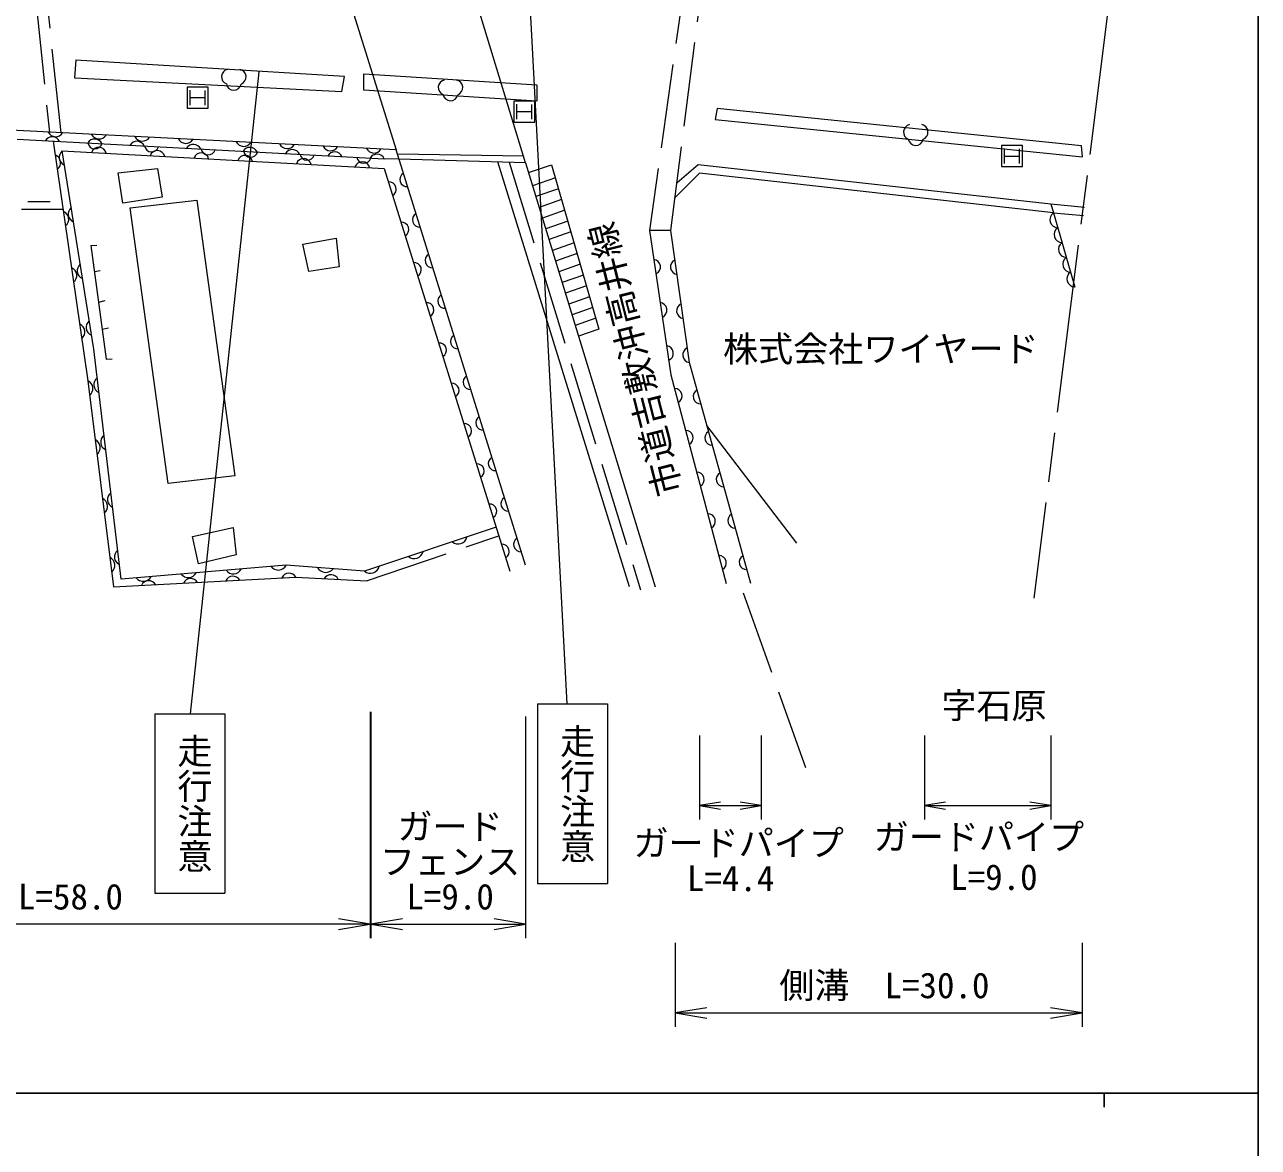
# Model space of a CAD drawing. Units: millimetres, scale not verified. Extents: x 40000 to 680000, y 20000 to 380000.
# Drawn here: x 491037 to 579000, y 201132 to 281147 of the extents above; entities that cross this region are included whole.
import ezdxf
from ezdxf.enums import TextEntityAlignment as Align

# ---------------------------------------------------------------- set-up
doc = ezdxf.new("R2010")
doc.units = ezdxf.units.MM
doc.header["$LTSCALE"] = 1000
doc.linetypes.add('CHAIN', pattern=[18.5, 12, -1.5, 3.5, -1.5])
doc.linetypes.add('DASHED', pattern=[7.5, 6, -1.5])
for name, color, linetype, lineweight in [('M-BGD', 7, 'Continuous', 13), ('M-BGD-EXST', 7, 'Continuous', 13), ('M-BMK', 2, 'CHAIN', 13), ('M-STR-HTXT', 7, 'Continuous', 13), ('M-STR-STR1', 1, 'Continuous', 13), ('M-STR-STRC', 7, 'Continuous', 13), ('M-TTL-BAND', 7, 'Continuous', 25)]:
    doc.layers.add(name, color=color, linetype=linetype, lineweight=lineweight)
doc.layers.add('M-BMK-HTXT', color=7, linetype='Continuous')
doc.styles.add('@ＭＳ ゴシック', font='')
doc.styles.add('ＭＳ ゴシック', font='')
doc.styles.get('@ＭＳ ゴシック').set_extended_font_data('@MS Gothic')
doc.styles.get('ＭＳ ゴシック').set_extended_font_data('MS Gothic')

# ---------------------------------------------------------------- blocks, each defined once
blk = doc.blocks.new('open_arrow')
at = {"color": 0, "linetype": 'Continuous', "lineweight": -2}
blk.add_lwpolyline([(7.5, 1.25), (0, 0), (7.5, -1.25)], dxfattribs=at)

msp = doc.modelspace()

# ---------------------------------------------------------------- linework, layer by layer
at = {"layer": 'M-BGD', "linetype": 'DASHED'}
for p, q in [((488774, 312725), (492799, 273484)), ((493641, 273441), (489479, 312725)), ((541444, 308018), (535589, 266477)), ((537119, 266477), (542149, 306057)), ((525584, 271343), (534946, 240861)), ((564204, 268387), (566595, 268150)), ((564394, 267726), (566523, 267546)), ((502996, 244668), (505911, 245316)), ((503428, 242725), (502996, 244668)), ((505911, 245316), (506127, 243372)), ((515416, 241497), (524844, 244726)), ((506127, 243372), (503428, 242725)), ((542262, 240657), (546710, 228204))]:
    msp.add_line(p, q, dxfattribs=at)
at = {"layer": 'M-BGD'}
for p, q in [((494694, 278612), (494597, 277348)), ((513851, 277445), (494694, 278612)), ((494597, 277348), (513657, 276375)), ((513657, 276375), (513851, 277445)), ((515212, 277639), (527562, 276862)), ((515212, 276473), (515212, 277639)), ((527562, 275695), (515212, 276473)), ((527562, 276862), (527562, 275695)), ((540423, 275182), (540279, 274389)), ((566386, 272514), (540423, 275182)), ((517530, 272215), (488583, 273700)), ((540279, 274389), (566458, 271721)), ((490501, 272990), (516675, 271591)), ((493080, 272852), (495540, 255774)), ((495960, 258013), (493720, 272151)), ((493720, 272151), (516675, 270891)), ((526753, 242616), (517530, 272215)), ((566458, 271721), (566386, 272514)), ((517733, 271561), (516675, 271591)), ((534172, 241077), (524781, 271366)), ((526753, 271311), (535992, 241077)), ((526964, 270621), (528609, 271152)), ((528609, 271152), (531988, 259450)), ((537553, 269887), (539062, 271170)), ((539062, 271170), (564204, 268387)), ((497706, 270579), (500513, 270903)), ((498030, 268420), (497706, 270579)), ((500513, 270903), (500837, 268852)), ((516675, 270891), (525634, 242197)), ((528875, 270228), (527258, 269658)), ((539161, 270574), (537418, 268831)), ((564394, 267726), (539161, 270574)), ((529098, 269458), (527492, 268892)), ((491257, 268540), (492862, 268540)), ((500837, 268852), (498030, 268420)), ((498569, 268096), (503320, 268636)), ((503320, 268636), (506019, 248986)), ((529320, 268689), (527726, 268126)), ((564204, 268387), (564394, 267726)), ((493811, 267969), (490817, 267969)), ((501268, 248447), (498569, 268096)), ((529542, 267919), (527960, 267360)), ((564394, 267726), (565913, 262450)), ((529765, 267149), (528194, 266595)), ((510877, 265505), (513252, 265937)), ((513252, 265937), (513468, 263885)), ((529987, 266379), (528428, 265829)), ((535589, 266477), (537119, 256199)), ((537119, 266477), (535589, 266477)), ((538431, 257074), (537119, 266477)), ((495762, 265397), (496194, 265436)), ((495762, 265397), (496842, 257300)), ((511309, 263561), (510877, 265505)), ((530209, 265609), (528662, 265063)), ((530432, 264839), (528896, 264297)), ((530654, 264069), (529130, 263531)), ((496009, 263550), (496411, 263617)), ((513468, 263885), (511309, 263561)), ((530876, 263299), (529364, 262766)), ((531099, 262529), (529598, 262000)), ((496757, 261453), (496303, 261339)), ((531321, 261759), (529832, 261234)), ((531543, 260990), (530066, 260468)), ((497017, 259505), (496559, 259419)), ((531766, 260220), (530300, 259703)), ((531988, 259450), (530534, 258937)), ((497919, 241637), (495960, 258013)), ((496842, 257300), (497276, 257340)), ((542805, 241329), (538431, 257074)), ((537119, 256199), (541055, 241329)), ((495540, 255774), (497359, 241077)), ((546093, 244200), (539683, 252568)), ((506019, 248986), (501268, 248447)), ((524657, 245324), (515276, 242197)), ((509677, 242616), (497919, 241637)), ((515276, 242197), (509677, 242616)), ((497359, 241077), (510377, 241777)), ((510377, 241777), (515416, 241497))]:
    msp.add_line(p, q, dxfattribs=at)
for centre, radius, start, end in [((493003, 272583), 574, 25.42145, 148.45649), ((493242, 273756), 595, 206.77709, 327.35156), ((496023, 272421), 574, 25.42145, 148.45649), ((496056, 272812), 519, 190.19587, 343.68207), ((496338, 273597), 595, 206.77709, 327.35156), ((499043, 272260), 574, 25.42145, 148.45649), ((499433, 273439), 595, 206.77709, 327.35156), ((502529, 273280), 595, 206.77709, 327.35156), ((506656, 273068), 595, 206.77709, 327.35156), ((493021, 271306), 579, 307.01604, 69.37249), ((494082, 271690), 586, 128.18774, 249.81577), ((496321, 271866), 541, 11.98692, 161.73082), ((500092, 272597), 519, 190.19587, 343.68207), ((500495, 271637), 541, 11.98692, 161.73082), ((503070, 272044), 574, 25.42145, 148.45649), ((503625, 271466), 541, 11.98692, 161.73082), ((504128, 272381), 519, 190.19587, 343.68207), ((506755, 271294), 541, 11.98692, 161.73082), ((507097, 271829), 574, 25.42145, 148.45649), ((507155, 272219), 519, 190.19587, 343.68207), ((509752, 272910), 595, 206.77709, 327.35156), ((510117, 271667), 574, 25.42145, 148.45649), ((511190, 272003), 519, 190.19587, 343.68207), ((512848, 272751), 595, 206.77709, 327.35156), ((513137, 271506), 574, 25.42145, 148.45649), ((515943, 272592), 595, 206.77709, 327.35156), ((516157, 271344), 574, 25.42145, 148.45649), ((510929, 271065), 541, 11.98692, 161.73082), ((515103, 270836), 541, 11.98692, 161.73082), ((515226, 271787), 519, 190.19587, 343.68207), ((518306, 270123), 518, 120.52365, 274.09333), ((517015, 269422), 514, 300.13027, 94.54595), ((493600, 267287), 579, 307.01604, 69.37249), ((494722, 267651), 586, 128.18774, 249.81577), ((519207, 267231), 518, 120.52365, 274.09333), ((564716, 267248), 577, 123.91037, 268.2096), ((517911, 266553), 514, 300.13027, 94.54595), ((565020, 266192), 577, 123.91037, 268.2096), ((520108, 264340), 518, 120.52365, 274.09333), ((565324, 265137), 577, 123.91037, 268.2096), ((495362, 263612), 586, 128.18774, 249.81577), ((518806, 263683), 514, 300.13027, 94.54595), ((535835, 263887), 537, 293.28639, 83.6559), ((537630, 263886), 548, 113.59264, 262.29431), ((565628, 264082), 577, 123.91037, 268.2096), ((494178, 263269), 579, 307.01604, 69.37249), ((565931, 263027), 577, 123.91037, 268.2096), ((519702, 260814), 514, 300.13027, 94.54595), ((521009, 261448), 518, 120.52365, 274.09333), ((536295, 260804), 537, 293.28639, 83.6559), ((538067, 260751), 548, 113.59264, 262.29431), ((494757, 259250), 579, 307.01604, 69.37249), ((496002, 259573), 586, 128.18774, 249.81577), ((521910, 258556), 518, 120.52365, 274.09333), ((520598, 257945), 514, 300.13027, 94.54595), ((536754, 257721), 537, 293.28639, 83.6559), ((538505, 257617), 548, 113.59264, 262.29431), ((522811, 255664), 518, 120.52365, 274.09333), ((495291, 255210), 616, 307.93291, 66.18278), ((496556, 255489), 593, 126.42066, 247.22627), ((521494, 255075), 514, 300.13027, 94.54595), ((537389, 254679), 529, 298.90862, 90.74434), ((539236, 254648), 526, 119.37953, 271.66869), ((522390, 252206), 514, 300.13027, 94.54595), ((523713, 252773), 518, 120.52365, 274.09333), ((495811, 251011), 616, 307.93291, 66.18278), ((497046, 251395), 593, 126.42066, 247.22627), ((538176, 251705), 529, 298.90862, 90.74434), ((540056, 251696), 526, 119.37953, 271.66869), ((523286, 249336), 514, 300.13027, 94.54595), ((524614, 249881), 518, 120.52365, 274.09333), ((538963, 248731), 529, 298.90862, 90.74434), ((540876, 248743), 526, 119.37953, 271.66869), ((496331, 246812), 616, 307.93291, 66.18278), ((497536, 247301), 593, 126.42066, 247.22627), ((525515, 246989), 518, 120.52365, 274.09333), ((524181, 246467), 514, 300.13027, 94.54595), ((539750, 245758), 529, 298.90862, 90.74434), ((541696, 245791), 526, 119.37953, 271.66869), ((521940, 244790), 653, 231.1609, 345.709), ((526416, 244098), 518, 120.52365, 274.09333), ((498026, 243207), 593, 126.42066, 247.22627), ((525077, 243597), 514, 300.13027, 94.54595), ((496851, 242613), 616, 307.93291, 66.18278), ((518812, 243748), 653, 231.1609, 345.709), ((540537, 242784), 529, 298.90862, 90.74434), ((542516, 242839), 526, 119.37953, 271.66869), ((502702, 242366), 629, 216.31846, 333.20882), ((505908, 242633), 629, 216.31846, 333.20882), ((509115, 242900), 629, 216.31846, 333.20882), ((509890, 241481), 569, 31.29034, 154.86457), ((512504, 242781), 675, 209.47774, 321.94395), ((512881, 241363), 574, 25.36216, 148.27818), ((515685, 242705), 653, 231.1609, 345.709), ((499495, 242099), 629, 216.31846, 333.20882), ((499877, 240943), 569, 31.29034, 154.86457), ((502881, 241104), 569, 31.29034, 154.86457), ((505885, 241266), 569, 31.29034, 154.86457)]:
    msp.add_arc(centre, radius, start, end, dxfattribs=at)
at = {"layer": 'M-BGD-EXST'}
for p, q in [((504116, 276694), (502616, 276694)), ((502616, 276694), (502616, 275194)), ((502848, 275421), (502848, 276471)), ((503900, 275416), (503900, 276466)), ((504116, 275194), (504116, 276694)), ((502848, 275946), (503898, 275946)), ((527407, 275696), (525907, 275696)), ((525907, 275696), (525907, 274196)), ((526139, 274423), (526139, 275473)), ((527191, 274418), (527191, 275468)), ((527407, 274196), (527407, 275696)), ((502616, 275194), (504116, 275194)), ((526139, 274948), (527189, 274948)), ((525907, 274196), (527407, 274196)), ((562178, 272535), (560678, 272535)), ((560678, 272535), (560678, 271035)), ((560910, 271262), (560910, 272312)), ((561962, 271257), (561962, 272307)), ((562178, 271035), (562178, 272535)), ((560678, 271035), (562178, 271035)), ((560910, 271787), (561960, 271787))]:
    msp.add_line(p, q, dxfattribs=at)
for centre, radius, start, end in [((505609, 277432), 537, 100.75605, 249.2973), ((506276, 277425), 545, 290.56616, 78.96113), ((521060, 276675), 537, 100.75605, 249.2973), ((521727, 276667), 545, 290.56616, 78.96113), ((505944, 277010), 532, 188.73985, 349.61114), ((521395, 276253), 532, 188.73985, 349.61114), ((554234, 273493), 537, 100.75605, 249.2973), ((554901, 273486), 545, 290.56616, 78.96113), ((554569, 273072), 532, 188.73985, 349.61114)]:
    msp.add_arc(centre, radius, start, end, dxfattribs=at)
at = {"layer": 'M-BMK'}
msp.add_line((568475, 283794), (562992, 240271), dxfattribs=at)
at = {"layer": 'M-STR-HTXT'}
for p, q in [((515669, 232179), (515669, 216033)), ((515724, 232176), (515724, 216033)), ((526753, 231846), (526753, 216033)), ((539161, 230485), (539161, 224485)), ((543561, 230485), (543561, 224485)), ((555204, 230485), (555204, 224485)), ((564204, 230485), (564204, 224485)), ((539161, 225485), (543561, 225485)), ((555204, 225485), (564204, 225485)), ((515669, 217033), (455394, 217033)), ((515724, 217033), (526753, 217033)), ((537418, 215708), (537418, 209708)), ((566429, 215708), (566429, 209708)), ((537418, 210708), (566429, 210708))]:
    msp.add_line(p, q, dxfattribs=at)
at = {"layer": 'M-STR-STR1'}
for p, q in [((505716, 310111), (517530, 272215)), ((526753, 271311), (515175, 309158)), ((526611, 271777), (517622, 271920)), ((526753, 271311), (517733, 271561))]:
    msp.add_line(p, q, dxfattribs=at)
at = {"layer": 'M-STR-STRC'}
for p, q in [((526691, 289571), (529695, 232729)), ((507727, 277776), (502826, 232035)), ((527603, 232729), (532603, 232729)), ((527603, 232729), (527603, 219945)), ((532603, 232729), (532603, 219945)), ((500313, 232035), (505313, 232035)), ((500313, 232035), (500313, 219252)), ((505313, 232035), (505313, 219252)), ((527603, 219945), (532603, 219945)), ((500313, 219252), (505313, 219252))]:
    msp.add_line(p, q, dxfattribs=at)
at = {"layer": 'M-TTL-BAND'}
for p, q in [((579000, 20000), (579000, 370000)), ((40000, 205000), (579000, 205000)), ((568000, 205000), (568000, 204000))]:
    msp.add_line(p, q, dxfattribs=at)

# ---------------------------------------------------------------- block references
at = {"layer": 'M-STR-HTXT'}
for p, xscale, yscale in [((539161, 225485), 200, 200), ((555204, 225485), 200, 200), ((515724, 217033), 300, 300), ((537418, 210708), 300, 300)]:
    msp.add_blockref('open_arrow', p, dxfattribs=dict(at, xscale=xscale, yscale=yscale))
at = {"layer": 'M-STR-HTXT', "rotation": 180}
for p, xscale, yscale in [((543561, 225485), 200, 200), ((564204, 225485), 200, 200), ((515669, 217033), 300, 300), ((526753, 217033), 300, 300), ((566429, 210708), 300, 300)]:
    msp.add_blockref('open_arrow', p, dxfattribs=dict(at, xscale=xscale, yscale=yscale))

# ---------------------------------------------------------------- texts
at = {"layer": 'M-BMK-HTXT', "style": 'ＭＳ ゴシック'}
msp.add_text('市道吉敷沖高井線', height=1833, rotation=104.216, dxfattribs=at).set_placement((538427, 247962), align=Align.BOTTOM_LEFT)
msp.add_text('字石原', height=1833, dxfattribs=at).set_placement((556402, 231153), align=Align.BOTTOM_LEFT)
at = {"layer": 'M-STR-HTXT', "style": 'ＭＳ ゴシック'}
for s, p in [('株式会社ワイヤード', (540832, 258956)), ('ガードパイプ', (551576, 224171)), ('ガードパイプ', (534447, 223735))]:
    msp.add_text(s, height=1833, dxfattribs=at).set_placement(p, align=Align.TOP_LEFT)
for s, p in [('ガード', (521371, 222533)), ('フェンス', (521371, 220033)), ('L=4.4', (541376, 218839)), ('L=9.0', (560143, 218927)), ('ガードパイプ\u3000L=58.0', (485552, 217533)), ('L=9.0', (521371, 217533)), ('側溝\u3000L=30.0', (552336, 211208))]:
    msp.add_text(s, height=1833, dxfattribs=at).set_placement(p, align=Align.BOTTOM_CENTER)
at = {"layer": 'M-STR-STRC', "style": '@ＭＳ ゴシック'}
for p in [(504062, 230648), (531352, 231342)]:
    msp.add_text('走行注意', height=1833, rotation=270, dxfattribs=at).set_placement(p, align=Align.TOP_LEFT)

doc.saveas('drawing.dxf')
